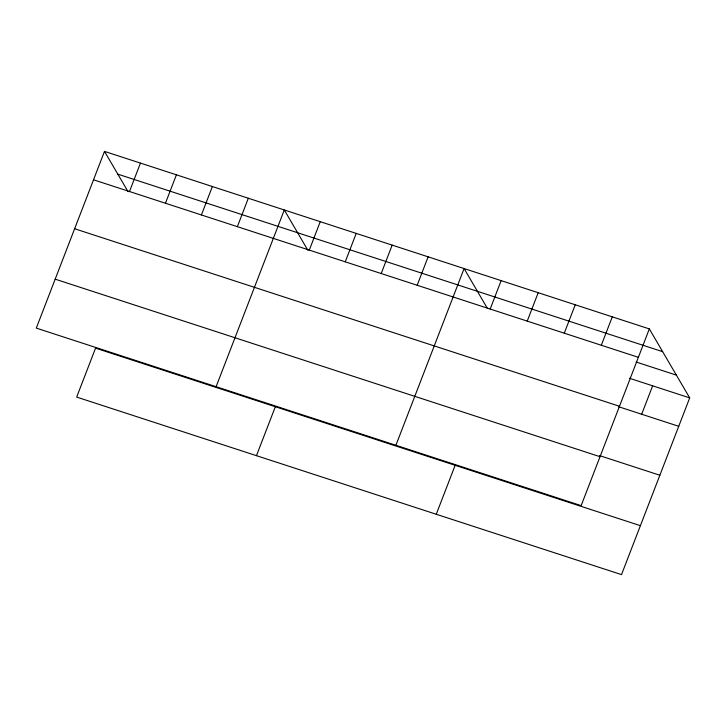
<?xml version="1.0" encoding="UTF-8"?>
<svg xmlns="http://www.w3.org/2000/svg" width="726" height="726" viewBox="0 0 726 726"><rect width="100%" height="100%" fill="white"/><g stroke="black" fill="none" stroke-linecap="round" stroke-linejoin="round"><path stroke-width="1.09" d="M104.49 151.38L36.3 328.107L581.145 505.641L649.334 328.914L104.49 151.38L128.103 191.737M129.491 191.519L140.454 163.096M165.446 203.235L176.409 174.821M201.411 214.95L212.373 186.537M237.366 226.666L248.328 198.252M216.103 386.695L284.293 209.968L307.906 250.316M309.285 250.107L320.248 221.684M256.459 455.674L275.345 406.732M345.249 261.823L356.212 233.4M381.204 273.539L392.167 245.116M417.169 285.254L428.131 256.832M395.897 445.283L464.095 268.547L487.128 307.924M490.177 309.04L501.14 280.626M436.262 514.262L455.148 465.312M527.221 321.119L538.193 292.696M564.274 333.189L575.237 304.766M601.319 345.258L612.29 316.835M641.684 414.237L652.647 385.815M649.334 328.914L689.7 397.893L621.51 574.62L76.666 397.086L95.551 348.144L640.396 525.678M117.812 174.149L662.657 351.674M93.527 179.803L638.372 357.328M636.158 362.02L676.378 375.124M629.36 378.228L689.7 397.893M74.642 228.744L619.487 406.27M618.398 406.651L678.737 426.307M599.513 455.592L659.852 475.249M55.185 279.165L600.03 456.699"/></g></svg>
